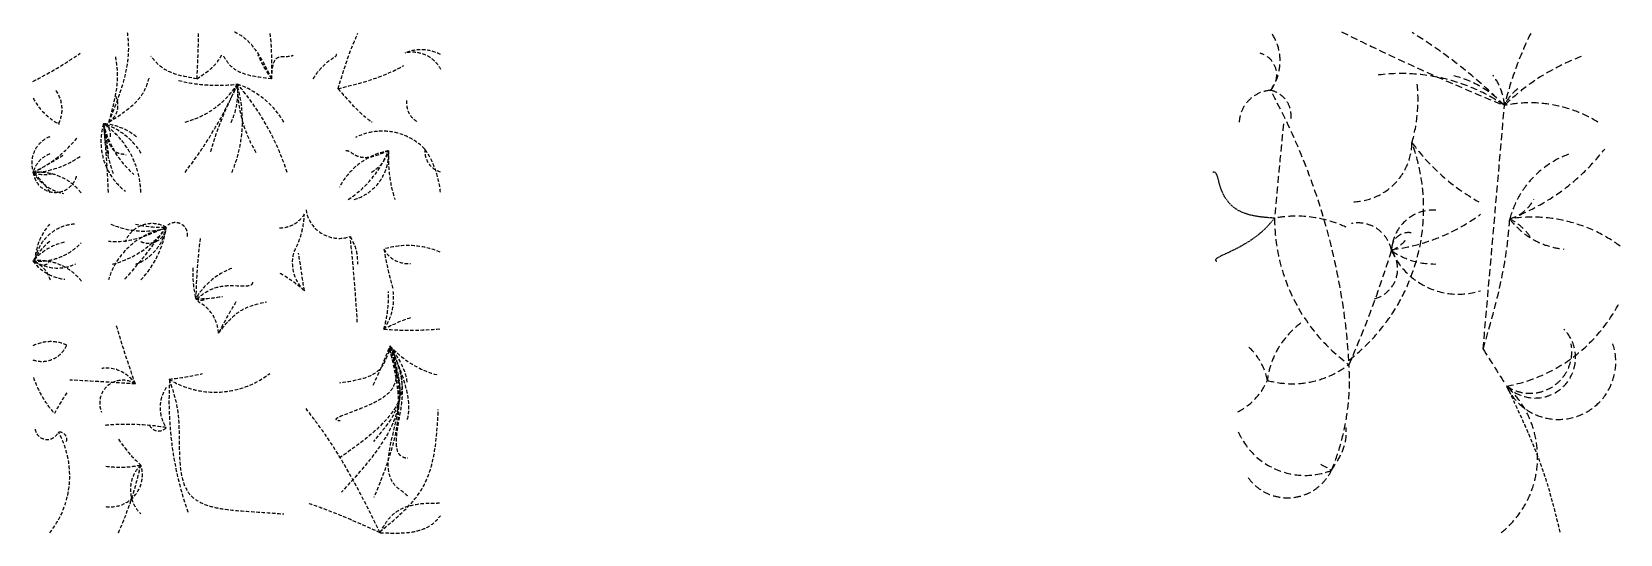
# Model space of a CAD drawing. Header units: inches. Extents: x 35258 to 134537, y 25067 to 83300.
# Drawn here: x 71604 to 74444, y 37310 to 38207 of the extents above; entities that cross this region are included whole.
import ezdxf

# ---------------------------------------------------------------- set-up
doc = ezdxf.new("R2010")
doc.units = ezdxf.units.IN
doc.header["$LTSCALE"] = 5
doc.header["$MEASUREMENT"] = 0
doc.linetypes.add('HIDDEN', pattern=[0.375, 0.25, -0.125])
doc.layers.add('DB WIRE', color=2, linetype='Continuous')
doc.layers.add('SB wires', color=1, linetype='Continuous')

msp = doc.modelspace()

# ---------------------------------------------------------------- linework, layer by layer
at = {"layer": 'DB WIRE', "linetype": 'HIDDEN', "ltscale": 10}
for centre, radius, start, end in [((73746.7, 38155.46), 89.5, 324.01702, 35.52771), ((75840.99, 42016.52), 4254.44, 243.5485, 247.85681), ((73585.24, 37418.7), 925.84, 45.21902, 58.27153), ((74850.92, 37925.39), 631.71, 153.7832, 166.21957), ((73790.26, 38130.48), 39.94, 316.27778, 75.23817), ((74508.24, 37801.44), 385.57, 110.29014, 134.62479), ((74053.48, 37807.51), 325.33, 55.57551, 97.82755), ((73794.7, 38087.22), 288.08, 344.27796, 5.33538), ((74100.3, 37945.32), 189.3, 43.59881, 77.0476), ((74136.92, 38068.59), 100.74, 4.14318, 37.43955), ((73823.16, 38042.87), 60.14, 93.84698, 180.35436), ((72803.86, 37546.48), 1157.73, 3.63254, 28.72381), ((73809.9, 38057.82), 45.99, 353.39794, 78.42788), ((74305.15, 38046.06), 74.03, 126.30728, 156.25417), ((74283.4, 37851.08), 229.45, 58.2229, 101.56641), ((88175.16, 36612.77), 14404.23, 174.30104, 174.974993), ((73751.13, 37891.73), 341.69, 307.51508, 20.09999), ((73963.98, 38011.8), 108.06, 272.02877, 358.59742), ((74376.99, 38234.25), 379.05, 216.42983, 240.66362), ((74111.41, 38234.72), 386.16, 290.52916, 322.19284), ((74410.89, 37829.46), 169.76, 110.42546, 165.10809), ((74110.76, 37813.54), 75.41, 87.27584, 177.76731), ((74225.55, 37943.64), 73.69, 286.77867, 330.89757), ((73865.3, 37668.24), 209.86, 64.91517, 100.71412), ((74149.45, 37874.42), 323.16, 179.99574, 233.94854), ((73975.32, 37804.8), 61.21, 10.99915, 100.96925), ((73995.8, 38150.85), 334.82, 276.78243, 306.45326), ((74287.66, 37613.9), 262.38, 53.34357, 98.95317), ((74202.24, 37784.76), 98.94, 35.20361, 63.21598), ((74355.77, 37955.15), 136.4, 216.99091, 264.78849), ((74065.63, 37818.38), 30.28, 80.3173, 183.58919), ((73995.46, 37897.13), 90, 296.34629, 319.62075), ((72158.09, 38399.56), 1965.79, 336.38563, 342.74553), ((73991.41, 37783.76), 54.82, 284.42111, 36.63488), ((74112.06, 37927.54), 134.95, 235.38799, 270.96925), ((74155.03, 37869.57), 130.88, 203.93142, 287.66166), ((74190.01, 37854.5), 284.7, 280.33887, 333.04121), ((73961.08, 37566.77), 148.78, 126.26079, 173.04225), ((74292.25, 37625.38), 72.19, 224.49665, 44.89819), ((73707.46, 37564.53), 107.86, 10.82685, 50.37434), ((74283.1, 37636.28), 74.67, 235.45281, 10.35315), ((74333.92, 37617.42), 102.46, 204.59122, 18.36701), ((73858.01, 37744.65), 165.97, 254.40427, 307.59258), ((73542.62, 37584.6), 417.62, 337.41182, 3.91955), ((73709.71, 37629.24), 112.81, 296.85863, 336.7977), ((74123.87, 37447.58), 172.74, 308.54875, 47.41977), ((73880.74, 37545.52), 130.56, 204.01007, 291.23486), ((74216.98, 37976.1), 622.89, 240.34766, 242.37991), ((73849.63, 37462.08), 87.24, 215.92217, 334.25293)]:
    msp.add_arc(centre, radius, start, end, dxfattribs=at)
for points in [[(74199.14, 37640.36), (74237.4, 38075.86)], [(74199.14, 37640.36), (74242.18, 37824.7), (74246.83, 37873.08)], [(74199.14, 37640.36), (74237.28, 37580.25)], [(73928.2, 37424.19), (73954.18, 37482.47), (73954.19, 37500.25)]]:
    msp.add_spline(points, degree=3, dxfattribs=at)
at = {"layer": 'DB WIRE', "linetype": 'HIDDEN'}
for points in [[(73826.29, 37874.44), (73728.14, 37934.7), (73715.98, 37956.05), (73715.5, 37955.75)], [(73826.29, 37874.44), (73740.18, 37811.39), (73722.38, 37797.95), (73723.32, 37797.56)]]:
    msp.add_spline(points, degree=3, dxfattribs=at)
at = {"layer": 'DB WIRE', "linetype": 'HIDDEN', "ltscale": 5}
msp.add_spline([(74241.33, 37574.2), (74310.19, 37410.85), (74336.66, 37312.48)], degree=3, dxfattribs=at)
at = {"layer": 'SB wires', "linetype": 'HIDDEN', "ltscale": 5}
for centre, radius, start, end in [((71265.48, 38787.54), 750.72, 297.0157, 304.53333), ((72300.53, 38100.18), 75.13, 62.76211, 112.6895), ((72284.62, 38112.98), 58.02, 28.09272, 102.90979), ((71936.91, 38402.8), 290.93, 256.08129, 276.95662), ((71836.96, 38201.83), 161.21, 284.89477, 326.98941), ((71290.55, 38412.15), 743.95, 322.20154, 336.37464), ((72467.42, 37841.12), 564.24, 151.37803, 164.52851), ((71842.77, 38100.14), 130.12, 335.12052, 6.11584), ((71748.39, 38047.74), 232.63, 336.82452, 15.88427), ((72204.56, 38111.41), 232.43, 179.36059, 211.01757), ((71919.93, 37965.37), 157.55, 30.76617, 70.64166), ((71626.93, 37815.35), 456.48, 17.97147, 40.86414), ((71702.75, 38138.62), 107.94, 207.33685, 242.93303), ((71601.44, 38068.88), 57.12, 333.20383, 36.36649), ((71722.51, 38076.06), 35.94, 303.61241, 27.61851), ((72312.92, 38080.18), 38.55, 173.10171, 242.03371), ((71839.66, 38011.13), 111.61, 163.3377, 232.53458), ((71065.72, 37902.95), 681.59, 7.25418, 11.86883), ((71696.54, 37927.62), 121.04, 31.36539, 72.60403), ((70179.29, 37873), 1562.73, 1.74437, 6.24985), ((71647.49, 37917.41), 151.89, 1.19224, 55.8598), ((71721.91, 38022.27), 23.5, 354.2239, 62.57115), ((71724.98, 37937.32), 106.09, 51.1149, 85.81118), ((72033.21, 38055.01), 300.71, 182.26375, 199.89248), ((71897.3, 38080.19), 168.69, 192.69102, 229.09892), ((72231.05, 37923.67), 106.35, 44.34023, 116.66342), ((71654.62, 37973.02), 50.22, 110.97633, 202.92184), ((71508.31, 38162.62), 228.74, 295.60549, 321.39745), ((72346.51, 37994.81), 39.52, 175.37134, 252.94404), ((72175.52, 37906.98), 160, 5.00543, 34.67013), ((71597.75, 38117.77), 162.23, 272.95413, 305.96794), ((71653.59, 37943.6), 48.61, 110.16385, 165.1675), ((71270.06, 38600.3), 726.85, 297.58112, 302.68675), ((72265.5, 37871.65), 125.46, 100.67775, 152.25856), ((72064.25, 38068.66), 192.66, 303.39213, 337.50585), ((72156.96, 37989.92), 85.45, 286.03187, 3.37203), ((72181.07, 38012.45), 63.64, 298.8684, 344.03748), ((72478.49, 37981.68), 236.6, 176.78584, 198.19571), ((71617.69, 37861.66), 94.8, 37.91418, 97.01928), ((71508.43, 37840.69), 151.47, 31.82742, 49.60183), ((71680.12, 38004.48), 88.04, 213.37704, 257.73709), ((71646.46, 37960.07), 39.47, 185.41205, 346.99451), ((71625.91, 38024.44), 71.91, 255.01585, 281.06249), ((72153.91, 37898.23), 59.81, 188.44725, 289.31949), ((71718.16, 37792.72), 108.48, 138.97771, 177.23559), ((71686.23, 37786.84), 77.27, 93.98875, 171.47624), ((71868.4, 37725.75), 132.77, 100.32296, 163.19426), ((71806.06, 38003.35), 151.95, 246.57672, 284.69449), ((71704.83, 37958.98), 172.48, 284.83911, 324.29046), ((71819.58, 37812.2), 52.59, 61.23858, 158.66085), ((71837.22, 38058.81), 200.65, 256.30139, 272.18987), ((71760.82, 37872.33), 85.29, 290.12664, 349.21738), ((71812.82, 37862.02), 32.28, 245.32025, 353.38266), ((71675.33, 37882.21), 171.24, 316.40668, 351.97454), ((71861.02, 37844.56), 22.01, 352.86042, 126.63961), ((72048.22, 37908.39), 51.14, 269.04449, 328.35542), ((71938.31, 37887.59), 153.56, 331.70614, 357.74468), ((71712.6, 37737.11), 122.22, 128.46579, 150.14574), ((71686.45, 37728.15), 106.06, 102.99496, 138.84275), ((71616.59, 37901.94), 104.47, 264.51009, 316.58831), ((72913.69, 37712.68), 1016.14, 172.89594, 178.95351), ((69238.03, 37520.74), 2953.17, 3.25482, 6.24124), ((72138.86, 37794.89), 68.7, 165.7431, 226.71405), ((68040.45, 37152.42), 4094.39, 8.31981, 9.26769), ((72276.48, 37678.8), 146.8, 66.74804, 106.82224), ((72276.29, 37841.04), 47.55, 207.1866, 276.20139), ((72747.88, 37900.17), 520.2, 188.9417, 197.20332), ((71618.21, 37703.72), 94.94, 37.74293, 97.0233), ((71588.26, 37750.08), 51.26, 15.27757, 69.03843), ((71671.27, 37845.19), 80.09, 216.14865, 264.63402), ((71623.51, 37806.91), 16.38, 213.17403, 314.3568), ((71650.46, 37857.93), 72.58, 236.10341, 296.47397), ((72111.25, 37778.79), 219.15, 178.22691, 192.56208), ((72007.11, 37665.33), 127.71, 110.76585, 149.23088), ((71926.37, 37557.07), 250.25, 48.6314, 61.23411), ((72024.71, 37735.51), 217.49, 344.21123, 2.05697), ((72156.12, 37731.19), 95.26, 324.83823, 7.313), ((71902.36, 37951.75), 221.13, 268.7114, 281.18957), ((71907.19, 37747.84), 19.77, 240.26156, 299.73844), ((71871, 37665.28), 67.43, 3.26459, 63.4428), ((72689.45, 37287.48), 842.53, 148.71765, 153.06529), ((72407.63, 37334.02), 383.83, 109.19555, 116.89563), ((72281.48, 38235.85), 561.53, 265.14911, 275.43593), ((71638.12, 37585.35), 68.57, 65.22454, 117.37127), ((71622.85, 37666.54), 47.91, 250.16822, 336.72981), ((71297.45, 38015.24), 1016.94, 334.43659, 338.75229), ((72373.66, 37761.13), 172.39, 221.58849, 255.64308), ((71737.59, 37544.68), 61.89, 32.87195, 97.3108), ((71794.05, 37655.84), 198.16, 199.47067, 221.16939), ((71254.53, 29570.33), 8025.8, 86.177518, 87.013096), ((71767.02, 37543.81), 41.18, 56.79286, 203.03853), ((72459.45, 37549.04), 609.73, 176.51069, 199.44562), ((71932.5, 37722.32), 158.77, 238.64199, 307.88888), ((71792.1, 38107.44), 523.9, 276.33133, 282.9681), ((72042.17, 37315.69), 449.23, 146.66309, 152.17279), ((71897.37, 37535.94), 63.53, 145.75824, 214.17795), ((71631.95, 37500.96), 21.89, 188.31446, 336.96782), ((71509.82, 37413.98), 162.45, 321.29434, 28.86234), ((71653.65, 37479.05), 13.36, 345.71037, 92.35465), ((71774.74, 37084.61), 421.5, 80.43166, 95.5008), ((71831.32, 37512.37), 18.13, 206.87821, 318.05265), ((71959.66, 37613), 240.66, 213.6364, 228.25463), ((71744.78, 37416.04), 57.35, 262.17703, 17.65963), ((71762.37, 37608.81), 179.23, 261.85525, 281.93008), ((71213.39, 37559.33), 599.13, 335.66028, 348.00131), ((71841.14, 37389.81), 60.36, 133.70975, 226.29037)]:
    msp.add_arc(centre, radius, start, end, dxfattribs=at)
for points in [[(71742.41, 38046.13), (71777.28, 38190.12), (71775.77, 38205.31)], [(71899.79, 38123.41), (71902.43, 38197.91), (71902.43, 38204.59)], [(72033.35, 38123.41), (71973.26, 38203.73), (71966.58, 38207.14)], [(72033.35, 38123.41), (72031.7, 38194.35), (72030.35, 38206.27)], [(72151.94, 38105.71), (72180.72, 38189.36), (72187.42, 38204.59)], [(71742.41, 38046.13), (71757.25, 38142.39), (71754.19, 38163.47)], [(71899.79, 38123.41), (71834.6, 38145.74), (71817.33, 38164.05)], [(71899.79, 38123.41), (71941.12, 38160.82), (71943.75, 38165.44)], [(72033.35, 38123.41), (71956.94, 38149.89), (71946.75, 38165.44)], [(72033.35, 38123.41), (72014.71, 38154.27), (72008.93, 38165.96)], [(72033.35, 38123.41), (72045.55, 38161.99), (72071.75, 38165.58), (72072, 38165.7)], [(72107.52, 38123.43), (72144.4, 38161.46), (72148.94, 38166.97), (72148.82, 38167.14)], [(72151.94, 38105.71), (72253.3, 38138.66), (72269.49, 38146.96)], [(71742.41, 38046.13), (71808.45, 38107.8), (71814.33, 38125.41)], [(72151.94, 38105.71), (72207.95, 38049.45), (72212.39, 38046.13)], [(71732.73, 38043.13), (71764.05, 37989.59), (71771.77, 37987.87), (71772.69, 37987.23)], [(72242.26, 37994.94), (72181.82, 37987.46), (72164.06, 37994.53), (72163.3, 37994.29)], [(71844.89, 37858.3), (71759.54, 37832.27), (71741.3, 37832.69)], [(71844.89, 37858.3), (71778, 37773.75), (71770.59, 37765.45)], [(72173.7, 37841.8), (72185.57, 37811.34), (72186.53, 37792.39)], [(71899.24, 37730.67), (71960.84, 37754.12), (71999.07, 37762.44), (71999.05, 37762.5)], [(71938.32, 37669.12), (71978.45, 37709.49), (72023.82, 37725.22)], [(71789.58, 37578.27), (71760.57, 37666.76), (71755.53, 37683.86)], [(72244.35, 37643.36), (72236.46, 37557.03), (72154.8, 37513.02), (72155.83, 37512.94)], [(72245.2, 37646.56), (72229.09, 37607.57), (72154.8, 37579.86)], [(72246.04, 37644.88), (72266.11, 37578.03), (72154.8, 37446.17)], [(72246.04, 37644.88), (72262.45, 37564.79), (72158.05, 37384.93)], [(72242.69, 37640.16), (72261.21, 37550.44), (72215.3, 37475.74)], [(72244.35, 37640.16), (72259.87, 37539.1), (72216.17, 37375.37)], [(72243.1, 37639.1), (72260.83, 37549.45), (72258.51, 37392.69), (72274.88, 37379.33), (72276.77, 37376.88)], [(72245.12, 37646.26), (72266.13, 37551.71), (72274.88, 37446.17), (72276.78, 37446.05)], [(72245.12, 37646.26), (72265.75, 37612.14), (72274.88, 37579.86), (72274.88, 37579.45)], [(72245.26, 37646.7), (72269.66, 37583.7), (72274.88, 37513.02), (72274.5, 37511.8)], [(71849.88, 37586.74), (71864.62, 37533.82), (71889.35, 37378.46), (72009.34, 37349.5), (72055.33, 37346.05)], [(72227.27, 37312.48), (72125.86, 37492.5), (72094.76, 37534.17)], [(72226.36, 37314.31), (72302.57, 37391.94), (72331.25, 37532.5)], [(72227.27, 37312.48), (72132.6, 37352.75), (72098.76, 37365.06)], [(72227.27, 37312.48), (72317.62, 37365.42), (72333.58, 37367.73), (72333.47, 37367.79)], [(72227.27, 37312.48), (72326.34, 37332.95), (72334.91, 37342.58)]]:
    msp.add_spline(points, degree=3, dxfattribs=at)

doc.saveas('drawing.dxf')
